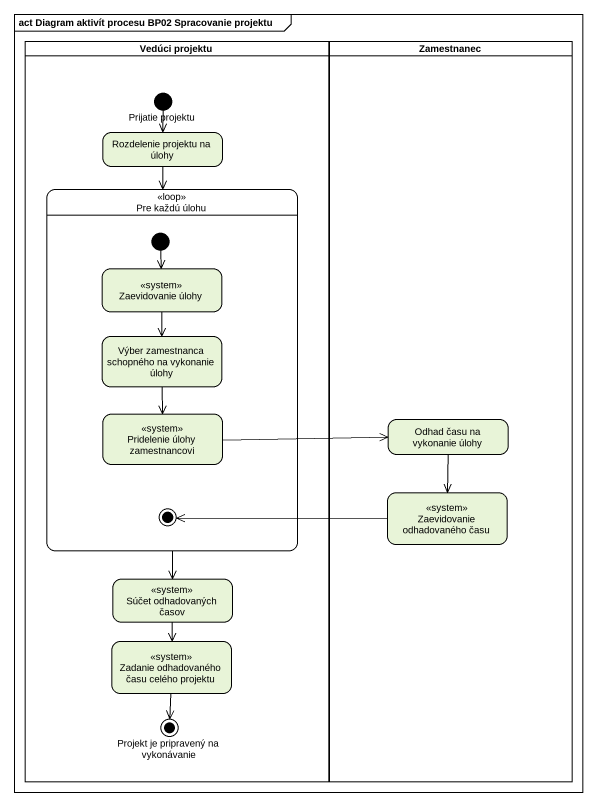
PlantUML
@startuml
mainframe act Diagram aktivít procesu BP02 Spracovanie projektu
hide empty description
state "Vedúci projektu" as Vedúci_projektu <<partition>> {
  state "Prijatie projektu" as Prijatie_projektu <<start>>
  state "Rozdelenie projektu na úlohy" as Rozdelenie_projektu_na_úlohy
  state "Pre každú úlohu" as Pre_každú_úlohu <<loop>> {
    state "Zaevidovanie úlohy" as Zaevidovanie_úlohy <<system>>
    state "Výber zamestnanca schopného na vykonanie úlohy" as Výber_zamestnanca_schopného
    state "Pridelenie úlohy zamestnancovi" as Pridelenie_úlohy <<system>>
    state final1 <<end>>
    [*] --> Zaevidovanie_úlohy
  }
  state "Súčet odhadovaných časov" as Súčet_odhadovaných_časov <<system>>
  state "Zadanie odhadovaného času celého projektu" as Zadanie_odhadovaného_času <<system>>
  state "Projekt je pripravený na vykonávanie" as Projekt_je_pripravený_na <<end>>
}
state Zamestnanec <<partition>> {
  state "Odhad času na vykonanie úlohy" as Odhad_času_na_vykonanie
  state "Zaevidovanie odhadovaného času" as Zaevidovanie_odhadovaného <<system>>
}
Prijatie_projektu --> Rozdelenie_projektu_na_úlohy
Rozdelenie_projektu_na_úlohy --> Pre_každú_úlohu
Pre_každú_úlohu --> Súčet_odhadovaných_časov
Zaevidovanie_úlohy --> Výber_zamestnanca_schopného
Výber_zamestnanca_schopného --> Pridelenie_úlohy
Pridelenie_úlohy -right-> Odhad_času_na_vykonanie
Odhad_času_na_vykonanie --> Zaevidovanie_odhadovaného
Zaevidovanie_odhadovaného -left-> final1
Súčet_odhadovaných_časov --> Zadanie_odhadovaného_času
Zadanie_odhadovaného_času --> Projekt_je_pripravený_na
@enduml
